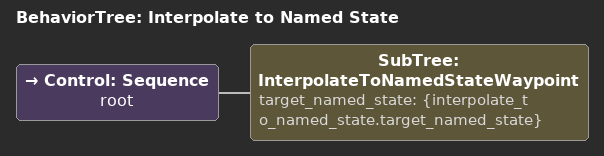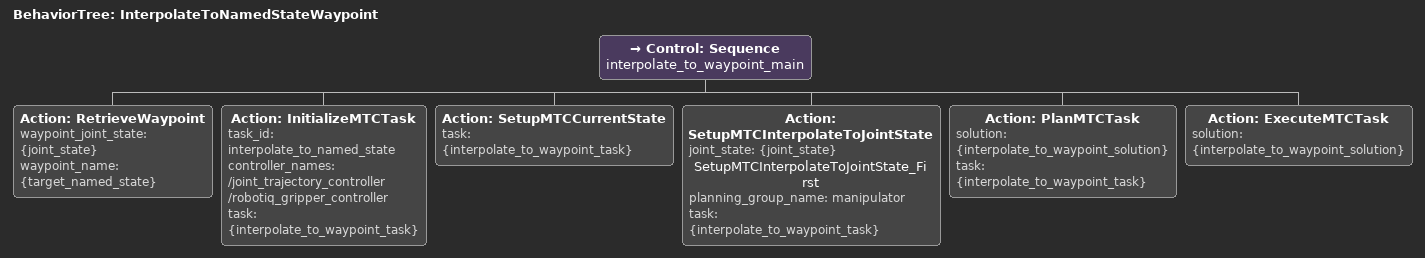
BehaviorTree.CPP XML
<?xml version="1.0"?>
<root BTCPP_format="4" main_tree_to_execute="Interpolate to Named State">
    <BehaviorTree ID="Interpolate to Named State" _description="Move to a specified named waypoint">
        <Control ID="Sequence" name="root">
            <SubTree ID="InterpolateToNamedStateWaypoint" target_named_state="{interpolate_to_named_state.target_named_state}"/>
        </Control>
    </BehaviorTree>
    <BehaviorTree ID="InterpolateToNamedStateWaypoint">
        <Control ID="Sequence" name="interpolate_to_waypoint_main">
            <Action ID="RetrieveWaypoint" waypoint_joint_state="{joint_state}" waypoint_name="{target_named_state}"/>
            <Action ID="InitializeMTCTask" task_id="interpolate_to_named_state" controller_names="/joint_trajectory_controller /robotiq_gripper_controller" task="{interpolate_to_waypoint_task}"/>
            <Action ID="SetupMTCCurrentState" task="{interpolate_to_waypoint_task}"/>
            <Action ID="SetupMTCInterpolateToJointState" joint_state="{joint_state}" name="SetupMTCInterpolateToJointState_First" planning_group_name="manipulator" task="{interpolate_to_waypoint_task}"/>
            <Action ID="PlanMTCTask" solution="{interpolate_to_waypoint_solution}" task="{interpolate_to_waypoint_task}"/>
            <Action ID="ExecuteMTCTask" solution="{interpolate_to_waypoint_solution}"/>
        </Control>
    </BehaviorTree>
</root>
